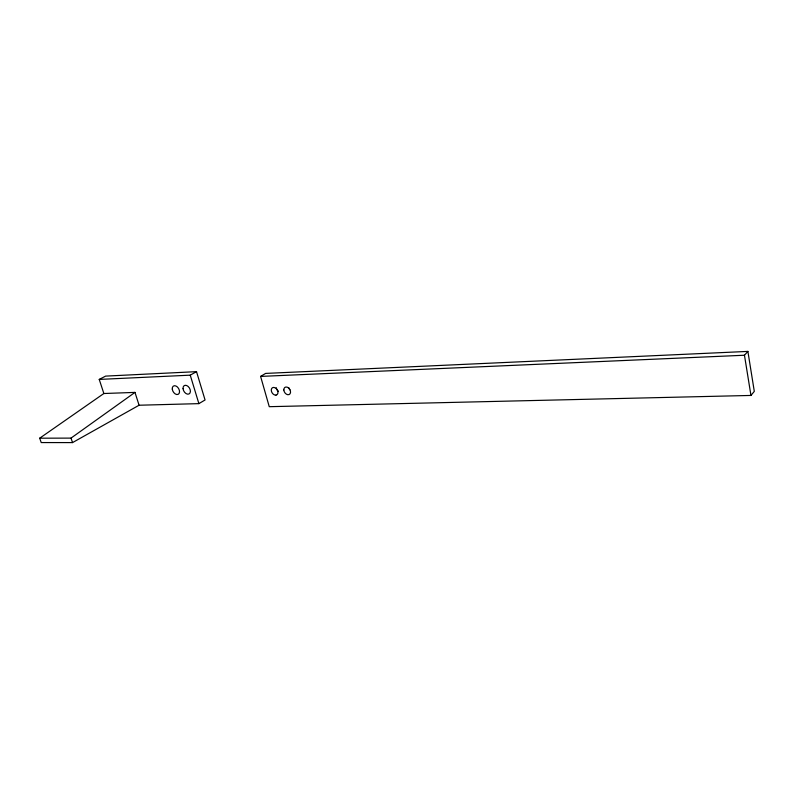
<?xml version="1.0" encoding="UTF-8"?>
<svg xmlns="http://www.w3.org/2000/svg" width="794" height="794" viewBox="0 0 794 794"><rect width="100%" height="100%" fill="white"/><g stroke="black" fill="none" stroke-linecap="round" stroke-linejoin="round"><path stroke-width="1.19" d="M750.955 395.442L754.3 391.392L747.888 351.405L265.593 373.418L260.601 376.416L269.255 406.687L750.955 395.442L744.464 355.236L747.888 351.405M39.7 438.199L71.013 438.109L134.98 392.395L139.079 405.228L198.887 403.63L205.06 399.978L196.515 371.652L105.612 376.108L99.24 379.423L103.855 393.516L39.7 438.199L41.219 442.566L72.532 442.595L139.079 405.228M99.24 379.423L190.242 375.165L196.515 371.652M260.601 376.416L744.464 355.236M103.855 393.516L134.98 392.395M71.013 438.109L72.532 442.595M190.242 375.165L198.887 403.63M276.292 387.71L276.55 388.703A4.119 2.938 57.9 0 0 278.406 391.234M289.87 389.785A4.159 2.987 57.6 0 1 288.907 387.869M276.014 395.094L275.19 395.084A4.139 2.938 57.9 0 1 271.608 391.779L271.349 390.777A4.139 2.938 57.9 0 1 273.622 387.442A4.139 2.938 57.9 0 1 277.632 390.787L277.89 391.789A4.139 2.938 57.9 0 1 276.014 395.094M183.047 388.693A4.824 3.216 59.5 0 0 188.912 394.013A4.824 3.216 59.5 0 0 188.188 386.499A4.824 3.216 59.5 0 0 183.047 388.693M172.278 389.09A4.784 3.166 59.6 0 0 178.084 394.37A4.784 3.166 59.6 0 0 177.33 386.916A4.784 3.166 59.6 0 0 172.278 389.09M283.825 389.953A4.178 2.987 57.6 0 0 289.056 394.578A4.178 2.987 57.6 0 0 288.679 388.058A4.178 2.987 57.6 0 0 283.825 389.953"/></g></svg>
